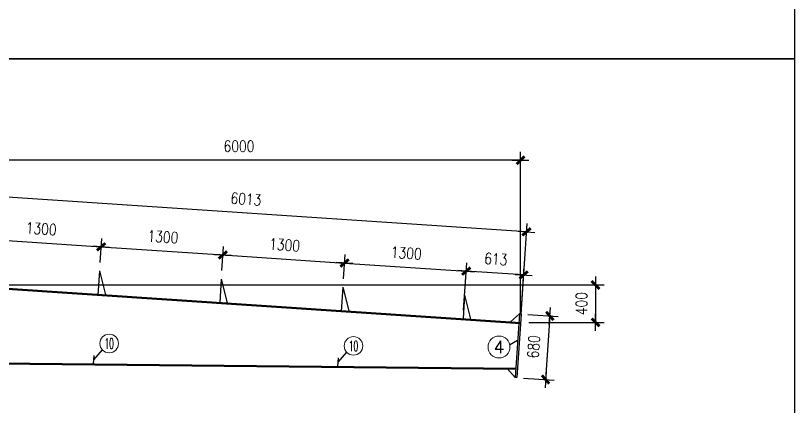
# Model space of a CAD drawing. Header units: millimetres. Extents: x 2451220 to 4527627, y -5186613 to -1639140.
# Drawn here: x 2508546 to 2516847, y -1801438 to -1797268 of the extents above; entities that cross this region are included whole.
import ezdxf
from ezdxf.enums import TextEntityAlignment as Align

# ---------------------------------------------------------------- set-up
doc = ezdxf.new("R2010")
doc.units = ezdxf.units.MM
doc.header["$LTSCALE"] = 1000
doc.header["$PDMODE"] = 34
doc.layers.add('钢架', color=7, linetype='Continuous', lineweight=25)
doc.styles.add('COMPLEX', font='COMPLEX')
doc.styles.add('DIM_FONT', font='simplex.shx', dxfattribs={"width": 0.8, "bigfont": 'hztxt.shx'})
doc.styles.get("Standard").update_dxf_attribs({"font": 'txt', "bigfont": 'gbcbig.shx'})
doc.dimstyles.get("Standard").update_dxf_attribs({"dimscale": 100, "dimtxt": 3.5, "dimasz": 1, "dimexe": 2.5, "dimexo": 3, "dimgap": 1.5, "dimtad": 1, "dimdec": 0, "dimzin": 0, "dimdsep": 46, "dimtxsty": 'Standard', "dimblk": 'ARCHTICK', "dimcen": 0.09, "dimadec": 0, "dimazin": 0, "dimtfac": 1, "dimtdec": 0, "dimtix": 1, "dimtmove": 2, "dimatfit": 3, "dimldrblk": 'ARCHTICK', "dimfxl": 1, "dimtolj": 1, "dimtzin": 0, "dimarcsym": 0})
doc.dimstyles.new('WGH(1)', dxfattribs={"dimscale": 1.2, "dimtxt": 100, "dimasz": 0.5, "dimexe": 75, "dimexo": 75, "dimgap": 75, "dimtad": 1, "dimdec": 0, "dimzin": 0, "dimdsep": 46, "dimtxsty": 'DIM_FONT', "dimblk1": '_DIMX', "dimblk2": '_DIMX', "dimsah": 1, "dimcen": 0.09, "dimclrd": 3, "dimclre": 3, "dimclrt": 7, "dimadec": 0, "dimazin": 0, "dimtfac": 1, "dimtdec": 0, "dimtix": 1, "dimtmove": 2, "dimatfit": 3, "dimldrblk": '_DIMX', "dimfxl": 1, "dimtolj": 1, "dimtzin": 0, "dimarcsym": 0})

# ---------------------------------------------------------------- blocks, each defined once
blk = doc.blocks.new('_DIMX')
blk.add_line((-150, 0), (150, 0))
at = {"const_width": 50}
blk.add_lwpolyline([(-70, -70), (70, 70)], dxfattribs=at)
blk = doc.blocks.new('*D3099')
at = {"color": 3, "lineweight": -2}
for p, q in [((2509446.8, -1799902.5), (2509464, -1799645.5)), ((2509458.6, -1799735.3), (2510754.5, -1799821.7)), ((2510743.9, -1799988.9), (2510761.1, -1799732))]:
    blk.add_line(p, q, dxfattribs=at)
at = {"layer": 'Defpoints', "color": 0}
for p in [(2510755.1, -1799821.8), (2509440.8, -1799992.3), (2510738, -1800078.7)]:
    blk.add_point(p, dxfattribs=at)
at = {"color": 3, "lineweight": -2, "xscale": 0.6, "yscale": 0.6, "zscale": 0.6}
for p, rotation in [((2509458, -1799735.3), 176.1859251763582), ((2510755.1, -1799821.8), 356.1859251763582)]:
    blk.add_blockref('_DIMX', p, dxfattribs=dict(at, rotation=rotation))
at = {"color": 7, "insert": (2510116.5, -1799628.9), "char_height": 120, "attachment_point": 5, "rotation": 356.18593, "style": 'DIM_FONT'}
blk.add_mtext('\\A1;1300', dxfattribs=at)
blk = doc.blocks.new('*D3100')
at = {"color": 3, "lineweight": -2}
for p, q in [((2510743.9, -1799988.9), (2510761.1, -1799732)), ((2510755.7, -1799821.8), (2512051.6, -1799908.2)), ((2512041.1, -1800075.4), (2512058.2, -1799818.4))]:
    blk.add_line(p, q, dxfattribs=at)
at = {"layer": 'Defpoints', "color": 0}
for p in [(2512052.2, -1799908.2), (2510738, -1800078.7), (2512035.1, -1800165.2)]:
    blk.add_point(p, dxfattribs=at)
at = {"color": 3, "lineweight": -2, "xscale": 0.6, "yscale": 0.6, "zscale": 0.6}
for p, rotation in [((2510755.1, -1799821.8), 176.1859251763582), ((2512052.2, -1799908.2), 356.1859251763582)]:
    blk.add_blockref('_DIMX', p, dxfattribs=dict(at, rotation=rotation))
at = {"color": 7, "insert": (2511413.6, -1799715.3), "char_height": 120, "attachment_point": 5, "rotation": 356.18593, "style": 'DIM_FONT'}
blk.add_mtext('\\A1;1300', dxfattribs=at)
blk = doc.blocks.new('*D3101')
at = {"color": 3, "lineweight": -2}
for p, q in [((2512041.1, -1800075.4), (2512058.2, -1799818.4)), ((2512052.8, -1799908.3), (2513348.7, -1799994.7)), ((2513338.2, -1800161.9), (2513355.3, -1799904.9))]:
    blk.add_line(p, q, dxfattribs=at)
at = {"layer": 'Defpoints', "color": 0}
for p in [(2513349.3, -1799994.7), (2512035.1, -1800165.2), (2513332.2, -1800251.7)]:
    blk.add_point(p, dxfattribs=at)
at = {"color": 3, "lineweight": -2, "xscale": 0.6, "yscale": 0.6, "zscale": 0.6}
for p, rotation in [((2512052.2, -1799908.2), 176.1859251763582), ((2513349.3, -1799994.7), 356.1859251763582)]:
    blk.add_blockref('_DIMX', p, dxfattribs=dict(at, rotation=rotation))
at = {"color": 7, "insert": (2512710.7, -1799801.8), "char_height": 120, "attachment_point": 5, "rotation": 356.18593, "style": 'DIM_FONT'}
blk.add_mtext('\\A1;1300', dxfattribs=at)
blk = doc.blocks.new('*D3102')
at = {"color": 3, "lineweight": -2}
for p, q in [((2513321.6, -1800411.3), (2513355.3, -1799904.9)), ((2513960.7, -1800035.5), (2513349.9, -1799994.8)), ((2513933.5, -1800452.1), (2513967.3, -1799945.7))]:
    blk.add_line(p, q, dxfattribs=at)
at = {"layer": 'Defpoints', "color": 0}
for p in [(2513349.3, -1799994.7), (2513315.6, -1800501.1), (2513927.5, -1800541.9)]:
    blk.add_point(p, dxfattribs=at)
at = {"color": 3, "lineweight": -2, "xscale": 0.6, "yscale": 0.6, "zscale": 0.6}
for p, rotation in [((2513349.3, -1799994.7), 176.1859251657502), ((2513961.3, -1800035.5), 356.1859251657502)]:
    blk.add_blockref('_DIMX', p, dxfattribs=dict(at, rotation=rotation))
at = {"color": 7, "insert": (2513665.3, -1799865.4), "char_height": 120, "attachment_point": 5, "rotation": 356.18593, "style": 'DIM_FONT'}
blk.add_mtext('\\A1;613', dxfattribs=at)
blk = doc.blocks.new('*D3103')
at = {"color": 3, "lineweight": -2}
for p, q in [((2507933.5, -1800052.1), (2507998, -1799085.3)), ((2513991.4, -1799575), (2507992.6, -1799175.1)), ((2513933.5, -1800452.1), (2513998, -1799485.3))]:
    blk.add_line(p, q, dxfattribs=at)
at = {"layer": 'Defpoints', "color": 0}
for p in [(2507992, -1799175.1), (2507927.5, -1800141.9), (2513927.5, -1800541.9)]:
    blk.add_point(p, dxfattribs=at)
at = {"color": 3, "lineweight": -2, "xscale": 0.6, "yscale": 0.6, "zscale": 0.6}
for p, rotation in [((2507992, -1799175.1), 176.1859251657144), ((2513992, -1799575.1), 356.1859251657144)]:
    blk.add_blockref('_DIMX', p, dxfattribs=dict(at, rotation=rotation))
at = {"color": 7, "insert": (2511002, -1799225.4), "char_height": 120, "attachment_point": 5, "rotation": 356.18593, "style": 'DIM_FONT'}
blk.add_mtext('\\A1;6013', dxfattribs=at)
blk = doc.blocks.new('*D1010')
at = {"color": 3, "lineweight": -2}
for p, q in [((2507927.5, -1800051.9), (2507927.5, -1798721.6)), ((2513927.5, -1800451.9), (2513927.5, -1798721.6)), ((2513926.9, -1798811.6), (2507928.1, -1798811.6))]:
    blk.add_line(p, q, dxfattribs=at)
at = {"layer": 'Defpoints', "color": 0}
for p in [(2507927.5, -1798811.6), (2507927.5, -1800141.9), (2513927.5, -1800541.9)]:
    blk.add_point(p, dxfattribs=at)
at = {"color": 3, "lineweight": -2, "xscale": 0.6, "yscale": 0.6, "zscale": 0.6, "rotation": 180}
blk.add_blockref('_DIMX', (2507927.5, -1798811.6), dxfattribs=at)
at = {"color": 3, "lineweight": -2, "xscale": 0.6, "yscale": 0.6, "zscale": 0.6}
blk.add_blockref('_DIMX', (2513927.5, -1798811.6), dxfattribs=at)
at = {"color": 7, "insert": (2510927.5, -1798661.6), "char_height": 120, "attachment_point": 5, "style": 'DIM_FONT'}
blk.add_mtext('\\A1;6000', dxfattribs=at)
blk = doc.blocks.new('*D3104')
at = {"color": 3, "lineweight": -2}
for p, q in [((2514005.4, -1800456.9), (2514330.1, -1800478.6)), ((2514240.2, -1800473.2), (2514195.1, -1801150.5)), ((2513960.1, -1801135.4), (2514284.8, -1801157.1))]:
    blk.add_line(p, q, dxfattribs=at)
at = {"layer": 'Defpoints', "color": 0}
for p in [(2513915.6, -1800450.9), (2513870.3, -1801129.4), (2514195, -1801151.1)]:
    blk.add_point(p, dxfattribs=at)
at = {"color": 3, "lineweight": -2, "xscale": 0.6, "yscale": 0.6, "zscale": 0.6}
for p, rotation in [((2514240.3, -1800472.6), 86.18592516567314), ((2514195, -1801151.1), 266.1859251656732)]:
    blk.add_blockref('_DIMX', p, dxfattribs=dict(at, rotation=rotation))
at = {"color": 7, "insert": (2514068, -1800801.8), "char_height": 120, "attachment_point": 5, "rotation": 86.18593, "style": 'DIM_FONT'}
blk.add_mtext('\\A1;680', dxfattribs=at)
blk = doc.blocks.new('*D1011')
at = {"color": 3, "lineweight": -2}
for p, q in [((2508017.5, -1800141.9), (2514817.6, -1800141.9)), ((2514727.6, -1800141.3), (2514727.6, -1800140.7)), ((2514727.6, -1800141.9), (2514727.6, -1800541.9)), ((2514017.5, -1800541.9), (2514817.6, -1800541.9)), ((2514727.6, -1800542.5), (2514727.6, -1800543.1))]:
    blk.add_line(p, q, dxfattribs=at)
at = {"layer": 'Defpoints', "color": 0}
for p in [(2507927.5, -1800141.9), (2513927.5, -1800541.9), (2514727.6, -1800541.9)]:
    blk.add_point(p, dxfattribs=at)
at = {"color": 3, "lineweight": -2, "xscale": 0.6, "yscale": 0.6, "zscale": 0.6}
for p, rotation in [((2514727.6, -1800141.9), 270), ((2514727.6, -1800541.9), 90)]:
    blk.add_blockref('_DIMX', p, dxfattribs=dict(at, rotation=rotation))
at = {"color": 7, "insert": (2514577.6, -1800341.9), "char_height": 120, "attachment_point": 5, "rotation": 90, "style": 'DIM_FONT'}
blk.add_mtext('\\A1;400', dxfattribs=at)
blk = doc.blocks.new('*D1012')
at = {"color": 3, "lineweight": -2}
for p, q in [((2508149.7, -1799816), (2508166.8, -1799559)), ((2508161.4, -1799648.9), (2509457.4, -1799735.2)), ((2509446.8, -1799902.5), (2509464, -1799645.5))]:
    blk.add_line(p, q, dxfattribs=at)
at = {"layer": 'Defpoints', "color": 0}
for p in [(2509458, -1799735.3), (2508143.7, -1799905.8), (2509440.8, -1799992.3)]:
    blk.add_point(p, dxfattribs=at)
at = {"color": 3, "lineweight": -2, "xscale": 0.6, "yscale": 0.6, "zscale": 0.6}
for p, rotation in [((2508160.8, -1799648.8), 176.1859251657165), ((2509458, -1799735.3), 356.1859251657165)]:
    blk.add_blockref('_DIMX', p, dxfattribs=dict(at, rotation=rotation))
at = {"color": 7, "insert": (2508819.4, -1799542.4), "char_height": 120, "attachment_point": 5, "rotation": 356.18593, "style": 'DIM_FONT'}
blk.add_mtext('\\A1;1300', dxfattribs=at)
blk = doc.blocks.new('轴线标号')
at = {"lineweight": 13}
blk.add_circle((0, 0), 0.5, dxfattribs=at)
at = {"layer": '钢架', "lineweight": 13, "style": 'COMPLEX', "width": 1.041667}
blk.add_attdef('A', text='', height=0.56, dxfattribs=at).set_placement((-0.25, -0.28), (0.25, -0.28), align=Align.FIT)

msp = doc.modelspace()

# ---------------------------------------------------------------- linework, layer by layer
for p, q in [((2509440.8, -1799992.3), (2509423.5, -1800251.7)), ((2509440.8, -1799992.3), (2509504, -1800247)), ((2510738, -1800078.7), (2510721.3, -1800328.2)), ((2510738, -1800078.7), (2510801.1, -1800333.5)), ((2507927.5, -1800141.9), (2513927.5, -1800541.9)), ((2507927.5, -1800151.9), (2513926.9, -1800551.9)), ((2512035.1, -1800165.2), (2512017.8, -1800424.6)), ((2512035.1, -1800165.2), (2512098.3, -1800420)), ((2513332.2, -1800251.7), (2513315.6, -1800501.1)), ((2513332.2, -1800251.7), (2513395.4, -1800506.4)), ((2513915.6, -1800450.9), (2513819.8, -1800534.7)), ((2513915.6, -1800450.9), (2513870.3, -1801129.4)), ((2513933.5, -1800452.1), (2513888.3, -1801130.6)), ((2513933.5, -1800452.1), (2513915.6, -1800450.9)), ((2513812, -1800779.6), (2513896.8, -1800732.6)), ((2509470.2, -1800832.8), (2509377.7, -1800939.9)), ((2509380.7, -1800895), (2509374.7, -1800984.9)), ((2511984.7, -1800920.8), (2511978.7, -1801010.8)), ((2512074.2, -1800858.7), (2511981.7, -1800965.8)), ((2508267.5, -1800973.9), (2513877, -1801029.6)), ((2508267.5, -1800983.9), (2513876.3, -1801039.6)), ((2513870.3, -1801129.4), (2513786.5, -1801033.6)), ((2513888.3, -1801130.6), (2513870.3, -1801129.4))]:
    msp.add_line(p, q)
for points in [[(2500480.2, -1785986.7), (2516847.2, -1785986.7), (2516847.2, -1797731), (2500480.2, -1797731)], [(2500480.2, -1797731), (2516847.2, -1797731), (2516847.2, -1809475.2), (2500480.2, -1809475.2)]]:
    msp.add_lwpolyline(points, close=True)

# ---------------------------------------------------------------- block references
ref = msp.add_blockref('轴线标号', (2509543.6, -1800766.7), dxfattribs=dict(xscale=-197.6239891201258, yscale=197.6239891201258, zscale=197.6239891199096))
ref.add_attrib('A', '10', dxfattribs={"layer": '钢架', "lineweight": 13, "height": 110.67, "style": 'COMPLEX', "width": 0.646552}).set_placement((2509494.2, -1800822.1), (2509593.1, -1800822.1), align=Align.FIT)
ref = msp.add_blockref('轴线标号', (2512147.7, -1800792.6), dxfattribs=dict(xscale=-197.6239891201258, yscale=197.6239891201258, zscale=197.6239891199096))
ref.add_attrib('A', '10', dxfattribs={"layer": '钢架', "lineweight": 13, "height": 110.67, "style": 'COMPLEX', "width": 0.646552}).set_placement((2512098.3, -1800847.9), (2512197.1, -1800847.9), align=Align.FIT)
ref = msp.add_blockref('轴线标号', (2513698.4, -1800804.2), dxfattribs=dict(xscale=-232.4988107294776, yscale=232.4988107294776, zscale=232.4988107293054))
ref.add_attrib('A', '4', dxfattribs={"layer": '钢架', "lineweight": 13, "height": 130.2, "style": 'COMPLEX', "width": 1.171875}).set_placement((2513640.2, -1800869.3), (2513756.5, -1800869.3), align=Align.FIT)

# ---------------------------------------------------------------- dimensions: what is measured, and where the dimension line sits
for base, p1, p2, angle, picture, middle in [((2507927.5, -1798811.6), (2513927.5, -1800541.9), (2507927.5, -1800141.9), 180, '*D1010', (2510927.5, -1798661.6)), ((2514727.6, -1800541.9), (2507927.5, -1800141.9), (2513927.5, -1800541.9), 90, '*D1011', (2514577.6, -1800341.9))]:
    dim = msp.add_linear_dim(base=base, p1=p1, p2=p2, angle=angle, dimstyle='WGH(1)')
    dim.commit()
    dim.dimension.update_dxf_attribs({"geometry": picture, "text_midpoint": middle})
for p1, p2, distance, picture, middle in [((2513927.5, -1800541.9), (2507927.5, -1800141.9), -969, '*D3103', (2511002, -1799225.4)), ((2508143.7, -1799905.8), (2509440.8, -1799992.3), 257.5, '*D1012', (2508819.4, -1799542.4)), ((2513927.5, -1800541.9), (2513315.6, -1800501.1), -507.5, '*D3102', (2513665.3, -1799865.4)), ((2513915.6, -1800450.9), (2513870.3, -1801129.4), 325.4, '*D3104', (2514068, -1800801.8))]:
    dim = msp.add_aligned_dim(p1=p1, p2=p2, distance=distance, dimstyle='WGH(1)')
    dim.commit()
    dim.dimension.update_dxf_attribs({"geometry": picture, "text_midpoint": middle})
for base, p1, p2, picture, middle in [((2510755.1, -1799821.8), (2509440.8, -1799992.3), (2510738, -1800078.7), '*D3099', (2510116.5, -1799628.9)), ((2512052.2, -1799908.2), (2510738, -1800078.7), (2512035.1, -1800165.2), '*D3100', (2511413.6, -1799715.3)), ((2513349.3, -1799994.7), (2512035.1, -1800165.2), (2513332.2, -1800251.7), '*D3101', (2512710.7, -1799801.8))]:
    dim = msp.add_linear_dim(base=base, p1=p1, p2=p2, angle=176.18593, dimstyle='Standard', override={"dimscale": 1.2, "dimtxt": 100, "dimasz": 0.5, "dimexe": 75, "dimexo": 75, "dimgap": 75, "dimtxsty": 'DIM_FONT', "dimblk1": '_DIMX', "dimblk2": '_DIMX', "dimsah": 1, "dimclrd": 3, "dimclre": 3, "dimclrt": 7, "dimldrblk": '_DIMX'})
    dim.commit()
    dim.dimension.update_dxf_attribs({"geometry": picture, "text_midpoint": middle})

doc.saveas('drawing.dxf')
